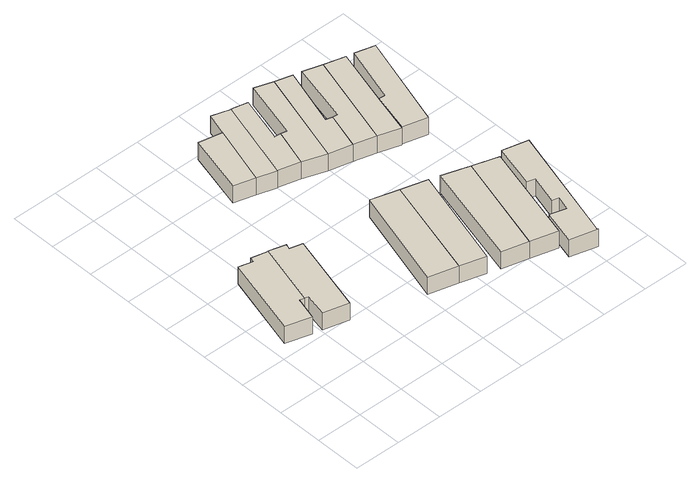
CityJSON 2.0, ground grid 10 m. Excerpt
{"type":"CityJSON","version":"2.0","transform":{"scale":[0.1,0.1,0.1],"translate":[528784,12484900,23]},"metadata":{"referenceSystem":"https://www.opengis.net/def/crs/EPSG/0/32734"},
"CityObjects":{
"building1":{"type":"Building","attributes":{"address":"Chamberlain Street Woodstock 7925 Cape Town","building":"semidetached_house","building:levels":1,"building_height":4.1,"plus_code":"4FRW3F82+8VH","ground_height":42.68,"roof_height":46.78},"geometry":[{"type":"Solid","lod":"1","boundaries":[[[[0,1,2,3]],[[1,4,5,2]],[[4,6,7,5]],[[6,8,9,7]],[[8,10,11,9]],[[10,12,13,11]],[[12,14,15,13]],[[14,0,3,15]],[[3,2,5,7,9,11,13,15]],[[14,12,10,8,6,4,1,0]]]]}]},
"building2":{"type":"Building","attributes":{"address":"Chamberlain Street Woodstock 7925 Cape Town","building":"semidetached_house","building:levels":1,"building_height":4.1,"plus_code":"4FRW3F82+8W7","ground_height":42.69,"roof_height":46.79},"geometry":[{"type":"Solid","lod":"1","boundaries":[[[[16,17,18,19]],[[17,20,21,18]],[[20,22,23,21]],[[22,24,25,23]],[[24,26,27,25]],[[26,28,29,27]],[[28,30,31,29]],[[30,16,19,31]],[[19,18,21,23,25,27,29,31]],[[30,28,26,24,22,20,17,16]]]]}]},
"building3":{"type":"Building","attributes":{"address":"45 Chamberlain Street Woodstock 7925 Cape Town","building":"semidetached_house","building:levels":1,"building_height":4.1,"plus_code":"4FRW3F83+72R","ground_height":42.8,"roof_height":46.9},"geometry":[{"type":"Solid","lod":"1","boundaries":[[[[32,33,34,35]],[[33,36,37,34]],[[36,38,39,37]],[[38,32,35,39]],[[35,34,37,39]],[[38,36,33,32]]]]}]},
"building4":{"type":"Building","attributes":{"address":"52 Chamberlain Street Woodstock Cape Town","building":"house","building:levels":1,"building_height":4.1,"plus_code":"4FRW3F82+CXM","ground_height":38.97,"roof_height":43.07},"geometry":[{"type":"Solid","lod":"1","boundaries":[[[[40,41,42,43]],[[41,44,45,42]],[[44,46,47,45]],[[46,40,43,47]],[[43,42,45,47]],[[46,44,41,40]]]]}]},
"building5":{"type":"Building","attributes":{"address":"43 Chamberlain Street Woodstock 7925 Cape Town","building":"semidetached_house","building:levels":1,"building_height":4.1,"plus_code":"4FRW3F83+72P","ground_height":42.8,"roof_height":46.9},"geometry":[{"type":"Solid","lod":"1","boundaries":[[[[32,38,39,35]],[[38,48,49,39]],[[48,50,51,49]],[[50,32,35,51]],[[35,39,49,51]],[[50,48,38,32]]]]}]},
"building6":{"type":"Building","attributes":{"address":"50 Chamberlain Street Woodstock Cape Town","building":"house","building:levels":1,"building_height":4.1,"plus_code":"4FRW3F82+CXQ","ground_height":38.97,"roof_height":43.07},"geometry":[{"type":"Solid","lod":"1","boundaries":[[[[52,53,54,55]],[[53,56,57,54]],[[56,40,43,57]],[[40,46,47,43]],[[46,52,55,47]],[[55,54,57,43,47]],[[46,40,56,53,52]]]]}]},
"building7":{"type":"Building","attributes":{"address":"48 Chamberlain Street Woodstock Cape Town","building":"house","building:levels":1,"building_height":4.1,"plus_code":"4FRW3F83+C2V","ground_height":39.05,"roof_height":43.15},"geometry":[{"type":"Solid","lod":"1","boundaries":[[[[58,59,60,61]],[[59,62,63,60]],[[62,64,65,63]],[[64,66,67,65]],[[66,68,69,67]],[[68,58,61,69]],[[61,60,63,65,67,69]],[[68,66,64,62,59,58]]]]}]},
"building8":{"type":"Building","attributes":{"address":"41 Chamberlain Street Woodstock 7925 Cape Town","building":"semidetached_house","building:levels":1,"building_height":4.1,"plus_code":"4FRW3F83+73F","ground_height":42.8,"roof_height":46.9},"geometry":[{"type":"Solid","lod":"1","boundaries":[[[[70,71,72,73]],[[71,74,75,72]],[[74,76,77,75]],[[76,70,73,77]],[[73,72,75,77]],[[76,74,71,70]]]]}]},
"building9":{"type":"Building","attributes":{"address":"39 Chamberlain Street Woodstock 7925 Cape Town","building":"semidetached_house","building:levels":1,"building_height":4.1,"plus_code":"4FRW3F83+739","ground_height":42.8,"roof_height":46.9},"geometry":[{"type":"Solid","lod":"1","boundaries":[[[[70,76,77,73]],[[76,78,79,77]],[[78,80,81,79]],[[80,70,73,81]],[[73,77,79,81]],[[80,78,76,70]]]]}]},
"building10":{"type":"Building","attributes":{"address":"46 Chamberlain Street Woodstock Cape Town","building":"house","building:levels":1,"building_height":4.1,"plus_code":"4FRW3F83+C2X","ground_height":39.05,"roof_height":43.15},"geometry":[{"type":"Solid","lod":"1","boundaries":[[[[82,83,84,85]],[[83,86,87,84]],[[86,58,61,87]],[[58,68,69,61]],[[68,88,89,69]],[[88,82,85,89]],[[85,84,87,61,69,89]],[[88,68,58,86,83,82]]]]}]},
"building11":{"type":"Building","attributes":{"address":"44 Chamberlain Street Woodstock Cape Town","building":"house","building:levels":1,"building_height":4.1,"plus_code":"4FRW3F83+C3R","ground_height":39.05,"roof_height":43.15},"geometry":[{"type":"Solid","lod":"1","boundaries":[[[[90,91,92,93]],[[91,94,95,92]],[[94,82,85,95]],[[82,88,89,85]],[[88,96,97,89]],[[96,90,93,97]],[[93,92,95,85,89,97]],[[96,88,82,94,91,90]]]]}]},
"building12":{"type":"Building","attributes":{"address":"37 Chamberlain Street Woodstock 7925 Cape Town","building":"house","building:levels":1,"building_height":4.1,"plus_code":"4FRW3F83+747","ground_height":42.8,"roof_height":46.9},"geometry":[{"type":"Solid","lod":"1","boundaries":[[[[98,99,100,101]],[[99,102,103,100]],[[102,104,105,103]],[[104,106,107,105]],[[106,108,109,107]],[[108,110,111,109]],[[110,112,113,111]],[[112,114,115,113]],[[114,116,117,115]],[[116,118,119,117]],[[118,98,101,119]],[[101,100,103,105,107,109,111,113,115,117,119]],[[118,116,114,112,110,108,106,104,102,99,98]]]]}]},
"building13":{"type":"Building","attributes":{"address":"42 Chamberlain Street Woodstock Cape Town","building":"house","building:levels":1,"building_height":4.1,"plus_code":"4FRW3F83+C3P","ground_height":39.05,"roof_height":43.15},"geometry":[{"type":"Solid","lod":"1","boundaries":[[[[120,121,122,123]],[[121,124,125,122]],[[124,90,93,125]],[[90,96,97,93]],[[96,126,127,97]],[[126,120,123,127]],[[123,122,125,93,97,127]],[[126,96,90,124,121,120]]]]}]},
"building14":{"type":"Building","attributes":{"address":"40 Chamberlain Street Woodstock Cape Town","building":"house","building:levels":1,"building_height":4.1,"plus_code":"4FRW3F83+C4J","ground_height":39.05,"roof_height":43.15},"geometry":[{"type":"Solid","lod":"1","boundaries":[[[[128,129,130,131]],[[129,120,123,130]],[[120,126,127,123]],[[126,132,133,127]],[[132,128,131,133]],[[131,130,123,127,133]],[[132,126,120,129,128]]]]}]},
"building15":{"type":"Building","attributes":{"address":"38 Chamberlain Street Woodstock Cape Town","building":"house","building:levels":1,"building_height":4.1,"plus_code":"4FRW3F83+C4G","ground_height":39.23,"roof_height":43.33},"geometry":[{"type":"Solid","lod":"1","boundaries":[[[[134,135,136,137]],[[135,138,139,136]],[[138,140,141,139]],[[140,142,143,141]],[[142,144,145,143]],[[144,134,137,145]],[[137,136,139,141,143,145]],[[144,142,140,138,135,134]]]]}]}
},
"vertices":[
[116,367,39],[81,375,39],[81,375,80],[116,367,80],[79,365,39],[79,365,80],[49,373,39],[49,373,80],[2,201,39],[2,201,80],[56,186,39],[56,186,80],[69,234,39],[69,234,80],[79,231,39],[79,231,80],
[116,367,40],[79,231,40],[79,231,81],[116,367,81],[86,228,40],[86,228,81],[75,180,40],[75,180,81],[129,166,40],[129,166,81],[175,339,40],[175,339,81],[148,346,40],[148,346,81],[151,357,40],[151,357,81],
[398,326,41],[340,343,41],[340,343,82],[398,326,82],[276,121,41],[276,121,82],[338,106,41],[338,106,82],
[298,683,2],[248,693,2],[248,693,43],[298,683,43],[215,566,2],[215,566,43],[260,554,2],[260,554,43],
[392,90,41],[392,90,82],[454,311,41],[454,311,82],
[301,542,2],[351,718,2],[351,718,43],[301,542,43],[312,730,2],[312,730,43],
[371,610,3],[358,611,3],[358,611,44],[371,610,44],[385,710,3],[385,710,44],[351,718,3],[351,718,44],[301,542,3],[301,542,44],[347,530,3],[347,530,44],
[534,286,41],[476,304,41],[476,304,82],[534,286,82],[418,82,41],[418,82,82],[474,68,41],[474,68,82],
[532,53,41],[532,53,82],[589,269,41],[589,269,82],
[456,719,3],[417,732,3],[417,732,44],[456,719,44],[384,607,3],[384,607,44],[397,513,3],[397,513,44],
[469,579,3],[455,583,3],[455,583,44],[469,579,44],[493,709,3],[493,709,44],[446,501,3],[446,501,44],
[586,12,41],[656,266,41],[656,266,82],[586,12,82],[602,279,41],[602,279,82],[577,187,41],[577,187,82],[595,182,41],[595,182,82],[578,121,41],[578,121,82],[591,117,41],[591,117,82],[583,87,41],[583,87,82],[549,97,41],[549,97,82],[529,23,41],[529,23,82],[587,8,41],[587,8,82],
[551,693,3],[510,705,3],[510,705,44],[551,693,44],[480,578,3],[480,578,44],[493,488,3],[493,488,44],
[562,558,3],[596,681,3],[596,681,44],[562,558,44],[540,474,3],[540,474,44],
[592,460,5],[653,665,5],[653,665,46],[592,460,46],[611,676,5],[611,676,46],[575,556,5],[575,556,46],[562,558,5],[562,558,46],[540,474,5],[540,474,46]
]}
